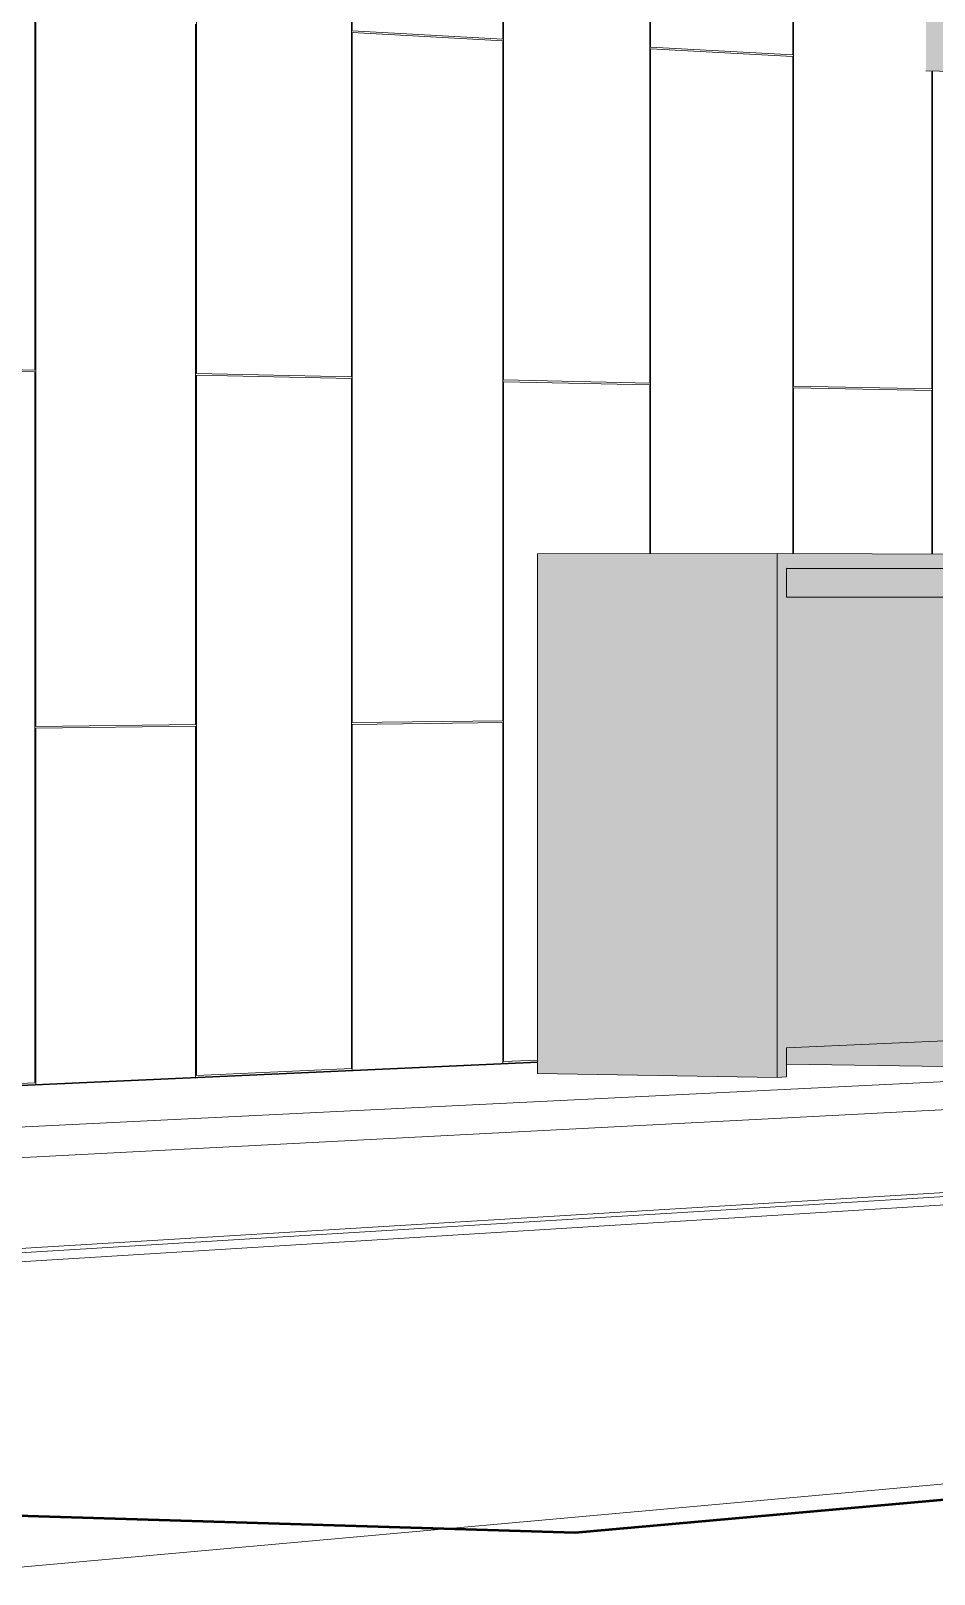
# Model space of a CAD drawing. Header units: inches. Extents: x 30764 to 92544, y -36095 to 66.
# Drawn here: x 92529.1151 to 92529.1714, y 65.9391 to 66.0353 of the extents above; entities that cross this region are included whole.
import ezdxf

# ---------------------------------------------------------------- set-up
doc = ezdxf.new("R2010")
doc.units = ezdxf.units.IN
doc.header["$MEASUREMENT"] = 0
doc.linetypes.add('Hidden', pattern=[0.28125, 0.1875, -0.09375])
for name, color, linetype, lineweight in [('A-PROP-SBCK', 71, 'Hidden', 50), ('A-WALL-PATT', 111, 'Continuous', 13), ('C-BLDG-PADS', 91, 'Continuous', 9), ('C-TOPO', 7, 'Continuous', 9), ('Conc', 7, 'Continuous', 9), ('E-ELEC-EQPM', 71, 'Continuous', 9), ('EOP-PR', 4, 'Continuous', 9), ('L-SITE-WALL', 31, 'Continuous', 13), ('S-BEAM', 12, 'Continuous', 9)]:
    doc.layers.add(name, color=color, linetype=linetype, lineweight=lineweight)

# ---------------------------------------------------------------- blocks, each defined once
blk = doc.blocks.new('FP_55-Looking North East Copy 1')
at = {"layer": 'A-WALL-PATT', "lineweight": 9}
for p, q in [((31213.95448, 66.014146), (31213.95448, 66.058425)), ((31213.964541, 66.013934), (31213.964541, 66.057548)), ((31213.974206, 66.01373), (31213.974206, 66.056705)), ((31213.974255, 66.035271), (31213.974255, 66.056701)), ((31213.983639, 66.034762), (31213.983639, 66.055883)), ((31213.983687, 66.01353), (31213.983687, 66.055879)), ((31213.992803, 66.013337), (31213.992803, 66.055084)), ((31213.99285, 66.034262), (31213.99285, 66.05508)), ((31214.001709, 66.033782), (31214.001709, 66.054308)), ((31214.001754, 66.013148), (31214.001754, 66.054304)), ((31213.954533, 65.99195), (31213.954533, 66.036225)), ((31213.96449, 65.99207), (31213.96449, 66.035687)), ((31213.983639, 66.034762), (31213.974255, 66.035271)), ((31213.974255, 66.035159), (31213.983639, 66.034652)), ((31213.974255, 65.992187), (31213.974255, 66.035159)), ((31213.983639, 65.9923), (31213.983639, 66.034652)), ((31214.001709, 66.033782), (31213.99285, 66.034262)), ((31213.99285, 66.034154), (31214.001709, 66.033675)), ((31213.99285, 66.002708), (31213.99285, 66.034154)), ((31214.001709, 66.002716), (31214.001709, 66.033675)), ((31214.010367, 66.012967), (31214.010367, 66.032772)), ((31214.010411, 66.002678), (31214.010411, 66.032771)), ((31213.95448, 66.014146), (31213.944709, 66.014352)), ((31213.95448, 66.014031), (31213.944709, 66.014236)), ((31213.95448, 65.969753), (31213.95448, 66.014031)), ((31213.974206, 66.01373), (31213.964541, 66.013934)), ((31213.964541, 65.970207), (31213.964541, 66.01382)), ((31213.974206, 66.013618), (31213.964541, 66.01382)), ((31213.974206, 65.970643), (31213.974206, 66.013618)), ((31213.992803, 66.013337), (31213.983687, 66.01353)), ((31213.983687, 65.971071), (31213.983687, 66.01342)), ((31213.992803, 66.013229), (31213.983687, 66.01342)), ((31213.992803, 66.002708), (31213.992803, 66.013229)), ((31214.010367, 66.012967), (31214.001754, 66.013148)), ((31214.001754, 66.002715), (31214.001754, 66.013041)), ((31214.010367, 66.012861), (31214.001754, 66.013041)), ((31214.010367, 66.002678), (31214.010367, 66.012861)), ((31213.96449, 65.99207), (31213.954533, 65.99195)), ((31213.954533, 65.991835), (31213.96449, 65.991956)), ((31213.96449, 65.970091), (31213.96449, 65.991956)), ((31213.983639, 65.9923), (31213.974255, 65.992187)), ((31213.974255, 65.992075), (31213.983639, 65.99219)), ((31213.974255, 65.970533), (31213.974255, 65.992075)), ((31213.983639, 65.970958), (31213.983639, 65.99219)), ((31213.954533, 65.96964), (31213.954533, 65.991835)), ((31213.983639, 65.970958), (31213.983639, 65.970958)), ((31213.983687, 65.971071), (31213.985827, 65.971167)), ((31213.983687, 65.970961), (31213.983687, 65.970961)), ((31213.96449, 65.970091), (31213.96449, 65.970091)), ((31213.964541, 65.970207), (31213.974206, 65.970643)), ((31213.964541, 65.970093), (31213.964541, 65.970093)), ((31213.974206, 65.970531), (31213.974206, 65.970531)), ((31213.974255, 65.970533), (31213.974255, 65.970533)), ((31213.944709, 65.969312), (31213.95448, 65.969753)), ((31213.95448, 65.969638), (31213.95448, 65.969638)), ((31213.954533, 65.96964), (31213.954533, 65.96964))]:
    blk.add_line(p, q, dxfattribs=at)

msp = doc.modelspace()

# ---------------------------------------------------------------- hatches: boundary and pattern name
at = {"layer": 'E-ELEC-EQPM', "lineweight": 5}
for points in [[(92529.161574, 65.970091), (92529.161574, 66.002719), (92529.146646, 66.002698), (92529.146646, 65.970323), (92529.15893, 65.970132)], [(92529.173513, 66), (92529.174622, 66), (92529.174622, 66.001775), (92529.162179, 66.001761), (92529.162179, 66), (92529.173512, 66)], [(92529.174622, 65.970717), (92529.174622, 65.972492), (92529.162179, 65.971927), (92529.162179, 65.970904), (92529.174236, 65.970723)]]:
    msp.add_hatch(color=256, dxfattribs=at).paths.add_polyline_path(points, flags=0)
at = {"layer": 'E-ELEC-EQPM'}
h = msp.add_hatch(color=256, dxfattribs=at)
h.paths.add_polyline_path([(92529.161574, 65.970091), (92529.162153, 65.970119), (92529.162153, 65.97193), (92529.174622, 65.972492), (92529.174622, 65.970717), (92529.175177, 65.970743), (92529.175177, 66.00266), (92529.161574, 66.002719), (92529.161574, 65.97072)], flags=0)
h.paths.add_polyline_path([(92529.174622, 66), (92529.162153, 66), (92529.162153, 66.001811), (92529.174622, 66.001775), (92529.174622, 66.00006)], flags=0)
at = {"layer": 'S-BEAM', "lineweight": 5}
msp.add_hatch(color=256, dxfattribs=at).paths.add_polyline_path([(92529.193419, 66.032148), (92529.19354, 66.035242), (92529.170855, 66.035843), (92529.170855, 66.032782), (92529.191772, 66.032194)], flags=0)

# ---------------------------------------------------------------- linework, layer by layer
at = {"layer": 'A-PROP-SBCK', "linetype": 'Continuous'}
for p, q in [((92529.50689, 65.973821), (92529.14899, 65.941716)), ((92529.14899, 65.941716), (92528.387497, 65.964845))]:
    msp.add_line(p, q, dxfattribs=at)
at = {"layer": 'C-BLDG-PADS'}
msp.add_line((92529.10555, 65.969159), (92529.146668, 65.971024), dxfattribs=at)
at = {"layer": 'C-TOPO'}
msp.add_line((92529.10555, 65.969159), (92529.146668, 65.971024), dxfattribs=at)
msp.add_line((92529.10555, 65.969159), (92529.146668, 65.971024), dxfattribs=at)
at = {"layer": 'Conc'}
for p, q in [((92529.347172, 65.977197), (92529.036138, 65.961019)), ((92529.048842, 65.96377), (92529.208645, 65.971628))]:
    msp.add_line(p, q, dxfattribs=at)
at = {"layer": 'E-ELEC-EQPM'}
for p, q in [((92529.146646, 66.002698), (92529.161574, 66.002719)), ((92529.146646, 65.970323), (92529.146646, 66.002698)), ((92529.175177, 66.00266), (92529.161574, 66.002719)), ((92529.161574, 66.002719), (92529.161574, 65.970091)), ((92529.162153, 66), (92529.162153, 66.001811)), ((92529.162153, 66.001811), (92529.174622, 66.001775)), ((92529.174622, 66.001775), (92529.162179, 66.001763)), ((92529.174622, 66), (92529.162153, 66)), ((92529.162153, 65.97193), (92529.174622, 65.972492)), ((92529.162153, 65.970119), (92529.162153, 65.97193)), ((92529.162179, 65.970904), (92529.174622, 65.970717)), ((92529.146646, 65.970323), (92529.161574, 65.970091)), ((92529.161574, 65.970091), (92529.162153, 65.970119))]:
    msp.add_line(p, q, dxfattribs=at)
at = {"layer": 'EOP-PR'}
for p, q in [((92529.102802, 65.958732), (92529.349588, 65.973648)), ((92529.48631, 65.973064), (92528.870358, 65.917624)), ((92529.106162, 65.958658), (92529.352015, 65.973618)), ((92529.112919, 65.958509), (92529.356885, 65.973557))]:
    msp.add_line(p, q, dxfattribs=at)
at = {"layer": 'L-SITE-WALL'}
msp.add_line((92529.105551, 65.969195), (92529.146669, 65.971058), dxfattribs=at)
at = {"layer": 'S-BEAM'}
msp.add_line((92529.193419, 66.032148), (92529.170855, 66.032782), dxfattribs=at)

# ---------------------------------------------------------------- block references
at = {"layer": 'L-SITE-WALL', "lineweight": 9}
msp.add_blockref('FP_55-Looking North East Copy 1', (61315.160842, 0), dxfattribs=at)

doc.saveas('drawing.dxf')
